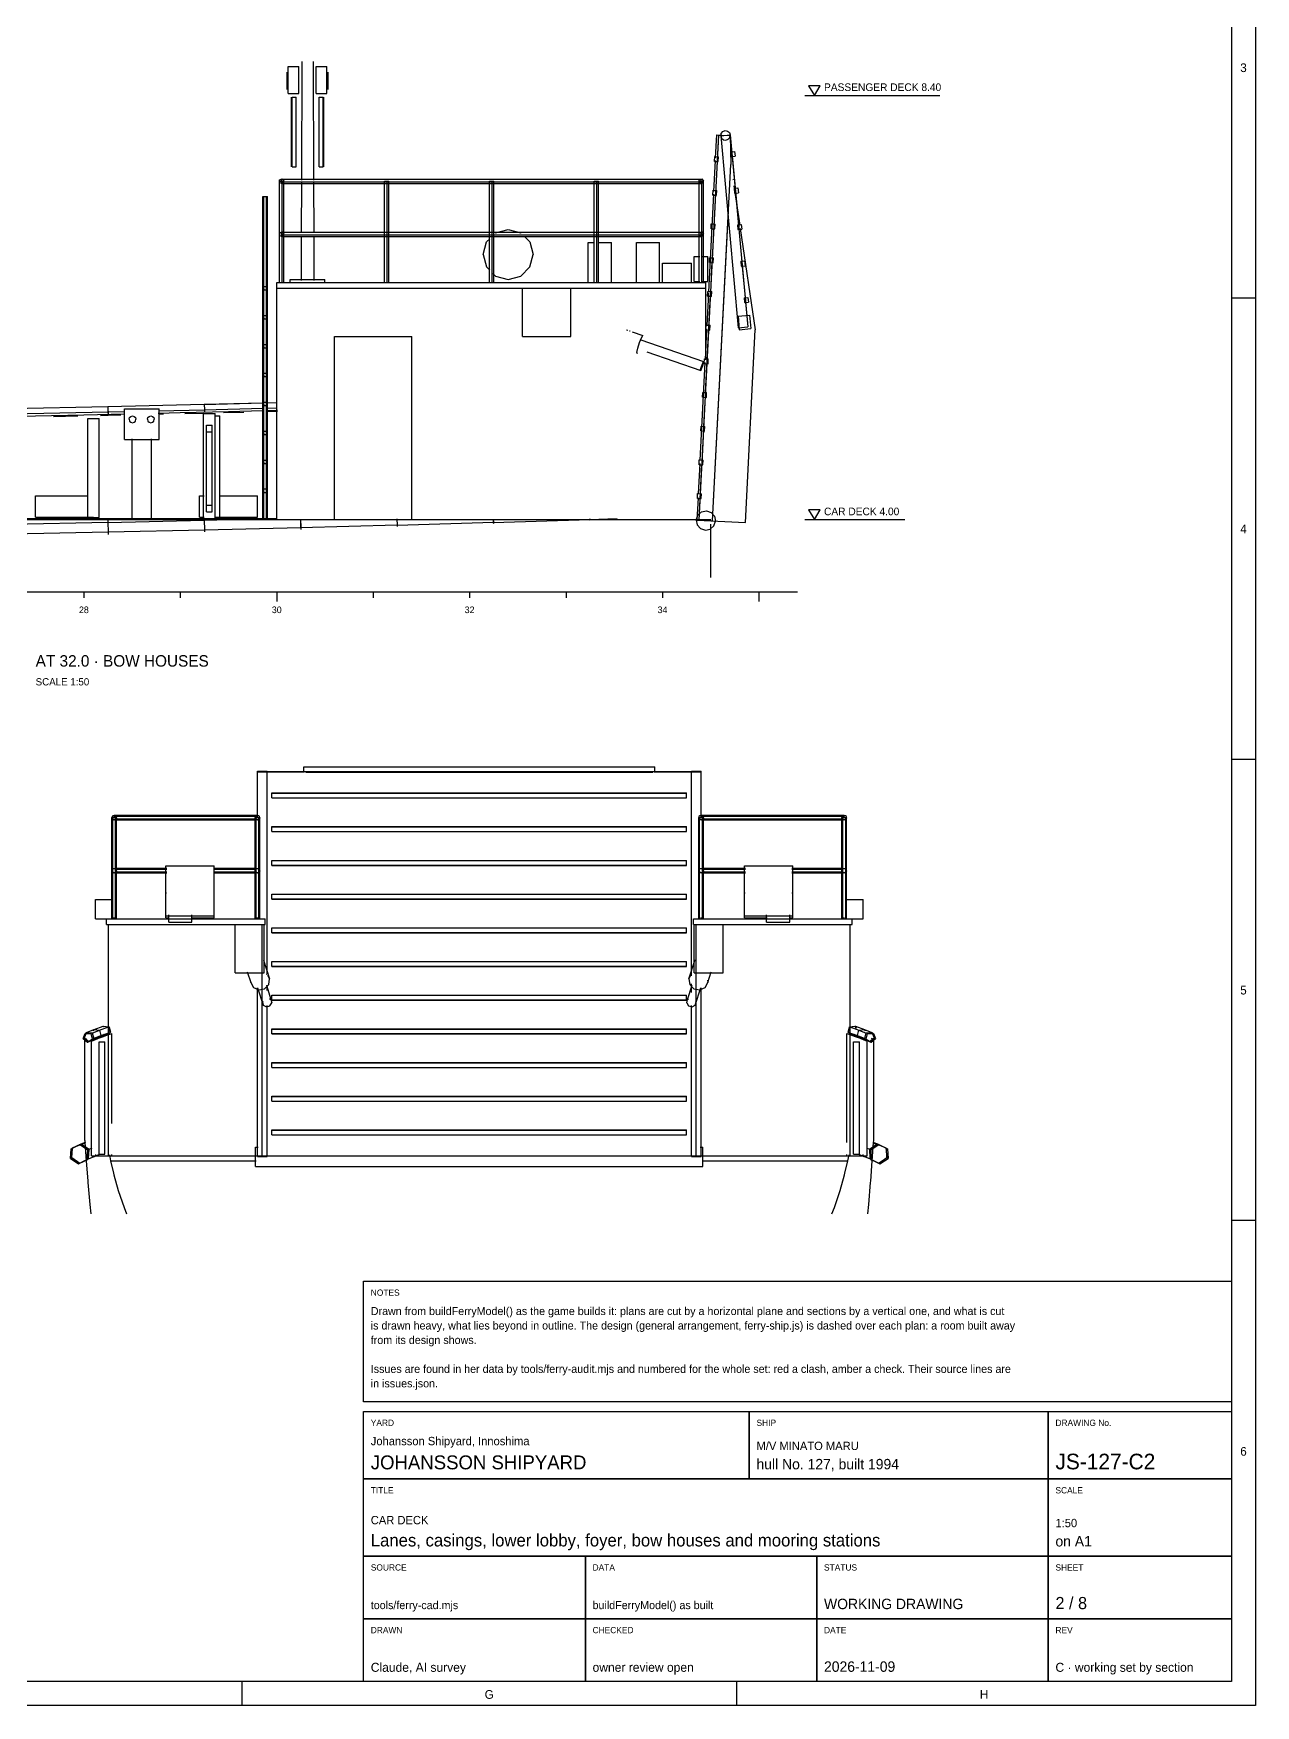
# Model space of a CAD drawing. Extents: x 5 to 836, y 5 to 589.
# Drawn here: x 582.5 to 836, y 5 to 351.8 of the extents above; entities that cross this region are included whole.
import ezdxf
from ezdxf.enums import TextEntityAlignment as Align

# ---------------------------------------------------------------- set-up
doc = ezdxf.new("R2010")
doc.units = 0
doc.linetypes.add('DASHED', pattern=[4.5, 3, -1.5])
for name, color, linetype in [('CUT', 7, 'CONTINUOUS'), ('DETAIL', 8, 'CONTINUOUS'), ('DIM', 3, 'CONTINUOUS'), ('FRAME', 7, 'CONTINUOUS'), ('MARKING', 4, 'DASHED'), ('OUTLINE', 7, 'CONTINUOUS'), ('TEXT', 7, 'CONTINUOUS'), ('THIN', 7, 'CONTINUOUS')]:
    doc.layers.add(name, color=color, linetype=linetype)

msp = doc.modelspace()

# ---------------------------------------------------------------- linework, layer by layer
at = {"layer": 'CUT'}
for p, q in [((720.6, 250.87), (724.66, 330.77)), ((724.66, 330.77), (727.06, 330.65)), ((725.07, 330.61), (725.15, 331.12)), ((725.07, 330.61), (727.06, 330.79)), ((725.07, 330.61), (728.69, 290.77)), ((725.07, 330.61), (725.24, 330.12)), ((725.15, 331.12), (725.49, 331.51)), ((725.24, 330.12), (725.64, 329.79)), ((725.49, 331.51), (725.97, 331.69)), ((725.64, 329.79), (726.15, 329.7)), ((725.97, 331.69), (726.48, 331.6)), ((726.15, 329.7), (726.64, 329.88)), ((726.48, 331.6), (726.88, 331.27)), ((726.64, 329.88), (726.97, 330.28)), ((726.88, 331.27), (727.06, 330.79)), ((726.97, 330.28), (727.06, 330.79)), ((727.06, 330.79), (730.68, 290.95)), ((727.06, 330.65), (727.16, 324.63)), ((723.79, 325.31), (723.84, 326.3)), ((723.84, 326.3), (724.64, 326.26)), ((724.58, 325.26), (724.64, 326.26)), ((727.18, 327.28), (727.97, 327.36)), ((727.18, 327.28), (727.27, 326.29)), ((727.27, 326.29), (728.06, 326.36)), ((727.97, 327.36), (728.06, 326.36)), ((723.4, 250.73), (727.16, 324.63)), ((723.79, 325.31), (724.58, 325.26)), ((723.43, 318.31), (723.48, 319.31)), ((723.48, 319.31), (724.28, 319.27)), ((724.23, 318.27), (724.28, 319.27)), ((727.87, 319.72), (728.66, 319.79)), ((727.87, 319.72), (727.96, 318.72)), ((728.66, 319.79), (728.75, 318.79)), ((723.43, 318.31), (724.23, 318.27)), ((727.96, 318.72), (728.75, 318.79)), ((723.07, 311.32), (723.13, 312.32)), ((723.13, 312.32), (723.92, 312.28)), ((723.87, 311.28), (723.92, 312.28)), ((728.55, 312.15), (729.35, 312.22)), ((729.35, 312.22), (729.44, 311.22)), ((723.07, 311.32), (723.87, 311.28)), ((728.55, 312.15), (728.64, 311.15)), ((728.64, 311.15), (729.44, 311.22)), ((722.72, 304.33), (722.77, 305.33)), ((722.77, 305.33), (723.57, 305.29)), ((723.52, 304.29), (723.57, 305.29)), ((722.72, 304.33), (723.52, 304.29)), ((729.24, 304.58), (730.04, 304.65)), ((729.24, 304.58), (729.33, 303.58)), ((729.33, 303.58), (730.13, 303.65)), ((730.04, 304.65), (730.13, 303.65)), ((722.36, 297.34), (722.41, 298.34)), ((722.41, 298.34), (723.21, 298.3)), ((723.16, 297.3), (723.21, 298.3)), ((722.36, 297.34), (723.16, 297.3)), ((729.93, 297.01), (730.73, 297.08)), ((729.93, 297.01), (730.02, 296.01)), ((730.02, 296.01), (730.82, 296.09)), ((730.73, 297.08), (730.82, 296.09)), ((722.01, 290.35), (722.06, 291.35)), ((722.06, 291.35), (722.86, 291.31)), ((728.67, 293.18), (731.06, 293.4)), ((728.67, 293.18), (728.93, 290.39)), ((731.06, 293.4), (731.32, 290.61)), ((722.01, 290.35), (722.81, 290.31)), ((722.81, 290.31), (722.86, 291.31)), ((728.69, 290.77), (730.68, 290.95)), ((728.93, 290.39), (731.32, 290.61)), ((721.65, 283.36), (721.7, 284.36)), ((721.65, 283.36), (722.45, 283.32)), ((721.7, 284.36), (722.5, 284.32)), ((722.45, 283.32), (722.5, 284.32)), ((721.3, 276.37), (721.35, 277.37)), ((721.3, 276.37), (722.1, 276.33)), ((721.35, 277.37), (722.15, 277.33)), ((722.1, 276.33), (722.15, 277.33)), ((618.4, 270.6), (619.6, 270.6)), ((618.4, 252.6), (618.4, 270.6)), ((619.6, 252.6), (619.6, 270.6)), ((618.4, 269.2), (619.6, 269.2)), ((720.94, 269.38), (720.99, 270.38)), ((720.94, 269.38), (721.74, 269.34)), ((720.99, 270.38), (721.79, 270.34)), ((721.74, 269.34), (721.79, 270.34)), ((720.59, 262.39), (720.64, 263.39)), ((720.59, 262.39), (721.39, 262.35)), ((720.64, 263.39), (721.44, 263.34)), ((721.39, 262.35), (721.44, 263.34)), ((618.4, 254), (619.6, 254)), ((720.23, 255.4), (720.28, 256.39)), ((720.23, 255.4), (721.03, 255.36)), ((720.28, 256.39), (721.08, 256.35)), ((721.03, 255.36), (721.08, 256.35)), ((33, 251), (723, 251)), ((286, 251.26), (633, 251.26)), ((286, 251.02), (633, 251.02)), ((618.4, 252.6), (619.6, 252.6)), ((633, 251.02), (633, 251.24)), ((720, 250.9), (720.32, 251.89)), ((720, 250.9), (720.22, 249.89)), ((720.22, 249.89), (720.91, 249.12)), ((720.32, 251.89), (721.09, 252.58)), ((720.6, 250.87), (723.4, 250.73)), ((721.09, 252.58), (722.1, 252.8)), ((722.1, 252.8), (723.09, 252.48)), ((723, 239), (723, 250.02)), ((723.09, 252.48), (723.78, 251.71)), ((723.68, 249.71), (724, 250.7)), ((723.78, 251.71), (724, 250.7)), ((720.91, 249.12), (721.9, 248.8)), ((721.9, 248.8), (722.91, 249.02)), ((722.91, 249.02), (723.68, 249.71)), ((598.82, 189.05), (599, 189.6)), ((598.82, 189.05), (599.29, 188.7)), ((599, 189.6), (599.59, 189.6)), ((599.29, 188.7), (599.77, 189.05)), ((599.59, 189.6), (599.77, 189.05)), ((628.52, 189.05), (628.71, 189.6)), ((628.52, 189.05), (629, 188.7)), ((628.71, 189.6), (629.29, 189.6)), ((629, 188.7), (629.48, 189.05)), ((629.29, 189.6), (629.48, 189.05)), ((720.52, 189.05), (720.71, 189.6)), ((720.52, 189.05), (721, 188.7)), ((720.71, 189.6), (721.29, 189.6)), ((721, 188.7), (721.48, 189.05)), ((721.29, 189.6), (721.48, 189.05)), ((750.23, 189.05), (750.41, 189.6)), ((750.23, 189.05), (750.71, 188.7)), ((750.41, 189.6), (751, 189.6)), ((750.71, 188.7), (751.18, 189.05)), ((751, 189.6), (751.18, 189.05)), ((598.82, 178.05), (599, 178.6)), ((598.82, 178.05), (599.29, 177.7)), ((599, 178.6), (599.59, 178.6)), ((599.29, 177.7), (599.77, 178.05)), ((599.59, 178.6), (599.77, 178.05)), ((628.52, 178.05), (628.71, 178.6)), ((628.52, 178.05), (629, 177.7)), ((628.71, 178.6), (629.29, 178.6)), ((629, 177.7), (629.48, 178.05)), ((629.29, 178.6), (629.48, 178.05)), ((720.52, 178.05), (720.71, 178.6)), ((720.52, 178.05), (721, 177.7)), ((720.71, 178.6), (721.29, 178.6)), ((721, 177.7), (721.48, 178.05)), ((721.29, 178.6), (721.48, 178.05)), ((750.23, 178.05), (750.41, 178.6)), ((750.23, 178.05), (750.71, 177.7)), ((750.41, 178.6), (751, 178.6)), ((750.71, 177.7), (751.18, 178.05)), ((751, 178.6), (751.18, 178.05)), ((597.69, 167), (597.69, 168.2)), ((597.69, 168.2), (630.6, 168.2)), ((597.69, 167), (630.6, 167)), ((598.09, 119), (598.09, 167)), ((630, 119), (630, 167)), ((630.6, 167), (630.6, 168.2)), ((719.4, 168.2), (752.31, 168.2)), ((719.4, 167), (719.4, 168.2)), ((719.4, 167), (752.31, 167)), ((720, 119), (720, 167)), ((751.91, 119), (751.91, 167)), ((752.31, 167), (752.31, 168.2)), ((592.84, 143.34), (593.27, 144.43)), ((592.84, 143.34), (593.75, 142.59)), ((593.18, 122.19), (593.18, 143.19)), ((593.27, 144.43), (594.45, 144.37)), ((593.75, 142.59), (594.74, 143.23)), ((594.45, 144.37), (594.74, 143.23)), ((594.58, 119), (594.58, 142.79)), ((755.26, 143.23), (755.55, 144.37)), ((755.26, 143.23), (756.25, 142.59)), ((755.42, 119), (755.42, 142.79)), ((755.55, 144.37), (756.73, 144.43)), ((756.25, 142.59), (757.16, 143.34)), ((756.73, 144.43), (757.16, 143.34)), ((756.82, 122.19), (756.82, 143.19)), ((593.18, 122.19), (593.21, 121.79)), ((593.21, 121.79), (593.49, 118.01)), ((756.51, 118.01), (756.79, 121.79)), ((756.79, 121.79), (756.82, 122.19)), ((590.22, 118.49), (590.34, 120.49)), ((590.22, 118.49), (591.9, 117.39)), ((590.34, 120.49), (592.13, 121.39)), ((591.9, 117.39), (593.69, 118.29)), ((592.13, 121.39), (593.8, 120.29)), ((593.49, 118.01), (593.82, 113.79)), ((593.69, 118.3), (593.8, 120.29)), ((594.58, 119), (755.42, 119)), ((756.18, 113.79), (756.51, 118.01)), ((756.2, 120.29), (757.87, 121.39)), ((756.2, 120.29), (756.31, 118.29)), ((756.31, 118.29), (758.1, 117.39)), ((757.87, 121.39), (759.66, 120.49)), ((758.1, 117.39), (759.78, 118.49)), ((759.66, 120.49), (759.78, 118.49)), ((593.82, 113.79), (593.84, 113.52)), ((593.84, 113.52), (594.23, 108.9)), ((755.77, 108.9), (756.16, 113.52)), ((756.16, 113.52), (756.18, 113.79)), ((594.23, 108.9), (594.42, 107)), ((755.58, 107), (755.77, 108.9))]:
    msp.add_line(p, q, dxfattribs=at)
at = {"layer": 'DETAIL'}
for p, q in [((635.4, 345), (637.6, 345)), ((635.4, 339.4), (635.4, 345)), ((637.6, 339.4), (637.6, 345)), ((641.2, 345), (643.4, 345)), ((641.2, 339.4), (641.2, 345)), ((643.4, 339.4), (643.4, 345)), ((635.4, 339.4), (637.6, 339.4)), ((636.2, 338.6), (637, 338.6)), ((636.2, 324.2), (636.2, 338.6)), ((637, 324.2), (637, 338.6)), ((641.2, 339.4), (643.4, 339.4)), ((641.8, 338.6), (642.6, 338.6)), ((641.8, 324.2), (641.8, 338.6)), ((642.6, 324.2), (642.6, 338.6)), ((724.02, 326.04), (724.26, 330.79)), ((724.26, 330.79), (725.33, 330.73)), ((724.4, 325.6), (724.66, 330.77)), ((725.07, 330.61), (725.15, 331.12)), ((725.07, 330.61), (727.06, 330.79)), ((725.07, 330.61), (728.69, 290.77)), ((725.07, 330.61), (725.24, 330.12)), ((725.15, 331.12), (725.49, 331.51)), ((725.24, 330.12), (725.34, 330.04)), ((725.49, 331.51), (725.97, 331.69)), ((725.97, 331.69), (726.48, 331.6)), ((726.48, 331.6), (726.88, 331.27)), ((726.88, 331.27), (727.06, 330.79)), ((726.93, 330.65), (727.06, 330.65)), ((726.97, 330.28), (727.06, 330.79)), ((727.06, 330.79), (727.4, 327.03)), ((727.06, 330.65), (727.1, 328.13)), ((723.79, 325.31), (723.84, 326.3)), ((723.84, 326.3), (724.64, 326.26)), ((724.58, 325.26), (724.64, 326.26)), ((727.18, 327.28), (727.97, 327.36)), ((727.18, 327.28), (727.27, 326.29)), ((727.27, 326.29), (728.06, 326.36)), ((727.45, 326.47), (728.8, 311.71)), ((727.97, 327.36), (728.06, 326.36)), ((636.2, 324.2), (637, 324.2)), ((641.8, 324.2), (642.6, 324.2)), ((723.36, 305.07), (724.39, 325.32)), ((723.67, 319.06), (723.99, 325.48)), ((723.79, 325.31), (724.58, 325.26)), ((633.6, 321.49), (634.15, 321.68)), ((633.6, 300.2), (633.6, 321.49)), ((633.6, 321.2), (634.5, 321.2)), ((633.6, 320.91), (634.15, 320.72)), ((634, 320.7), (634, 321.6)), ((634, 321.6), (721, 321.6)), ((634, 321.05), (721, 321.05)), ((634, 320.7), (721, 320.7)), ((634.15, 321.68), (634.5, 321.2)), ((634.15, 300.2), (634.15, 321.2)), ((634.15, 320.72), (634.5, 321.2)), ((634.5, 300.2), (634.5, 321.2)), ((655.35, 321.2), (656.25, 321.2)), ((655.35, 300.2), (655.35, 321.2)), ((655.9, 300.2), (655.9, 321.2)), ((656.25, 300.2), (656.25, 321.2)), ((677.1, 321.2), (678, 321.2)), ((677.1, 300.2), (677.1, 321.2)), ((677.65, 300.2), (677.65, 321.2)), ((678, 300.2), (678, 321.2)), ((698.85, 321.2), (699.75, 321.2)), ((698.85, 300.2), (698.85, 321.2)), ((699.4, 300.2), (699.4, 321.2)), ((699.75, 300.2), (699.75, 321.2)), ((720.6, 321.49), (721.15, 321.68)), ((720.6, 300.2), (720.6, 321.49)), ((720.6, 321.2), (721.5, 321.2)), ((720.6, 320.91), (721.15, 320.72)), ((721, 320.7), (721, 321.6)), ((721.15, 321.68), (721.5, 321.2)), ((721.15, 300.2), (721.15, 321.2)), ((721.15, 320.72), (721.5, 321.2)), ((721.5, 300.2), (721.5, 321.2)), ((723.43, 318.31), (723.48, 319.31)), ((723.48, 319.31), (724.28, 319.27)), ((724.23, 318.27), (724.28, 319.27)), ((727.6, 321.59), (727.63, 321.45)), ((727.81, 320.21), (727.89, 319.65)), ((727.87, 319.72), (728.66, 319.79)), ((727.87, 319.72), (727.96, 318.72)), ((728.66, 319.79), (728.75, 318.79)), ((630.1, 318), (631.1, 318)), ((630.1, 251), (630.1, 318)), ((630.35, 251), (630.35, 318)), ((630.85, 251), (630.85, 318)), ((631.1, 251), (631.1, 318)), ((722.61, 298.24), (723.64, 318.5)), ((723.43, 318.31), (724.23, 318.27)), ((727.96, 318.72), (728.75, 318.79)), ((728.01, 318.82), (729.01, 312.05)), ((723.07, 311.32), (723.13, 312.32)), ((723.13, 312.32), (723.92, 312.28)), ((723.4, 250.73), (726.67, 314.99)), ((723.87, 311.28), (723.92, 312.28)), ((728.55, 312.15), (729.35, 312.22)), ((729.35, 312.22), (729.44, 311.22)), ((633.6, 310.49), (634.15, 310.68)), ((633.6, 309.91), (634.15, 309.72)), ((634, 310.6), (721, 310.6)), ((634, 309.7), (634, 310.6)), ((634, 310.05), (721, 310.05)), ((634, 309.7), (721, 309.7)), ((634.15, 310.68), (634.5, 310.2)), ((634.15, 309.72), (634.5, 310.2)), ((676.5, 308.6), (677.16, 309.27)), ((678.3, 310.41), (678.4, 310.5)), ((678.4, 310.5), (681, 311.2)), ((681, 311.2), (683.6, 310.5)), ((683.6, 310.5), (683.7, 310.41)), ((684.36, 309.74), (685.5, 308.6)), ((720.6, 310.49), (721.15, 310.68)), ((720.6, 309.91), (721.15, 309.72)), ((721, 309.7), (721, 310.6)), ((721.15, 310.68), (721.5, 310.2)), ((721.15, 309.72), (721.5, 310.2)), ((723.07, 311.32), (723.87, 311.28)), ((728.55, 312.15), (728.64, 311.15)), ((728.64, 311.15), (729.44, 311.22)), ((728.83, 311.29), (729.45, 304.46)), ((729.12, 311.36), (732.22, 290.33)), ((675.8, 306), (676.5, 308.6)), ((675.8, 306), (676.5, 303.4)), ((685.5, 308.6), (686.2, 306)), ((685.5, 303.4), (686.2, 306)), ((697.6, 308.5), (698.93, 308.5)), ((699.6, 308.5), (702.4, 308.5)), ((707.6, 308.5), (712.4, 308.5)), ((719.6, 305.6), (720.72, 305.6)), ((719.6, 300.4), (719.6, 305.6)), ((721.28, 305.6), (722.4, 305.6)), ((722.4, 300.4), (722.4, 305.6)), ((722.72, 304.33), (722.77, 305.33)), ((722.77, 305.33), (723.57, 305.29)), ((723.52, 304.29), (723.57, 305.29)), ((676.5, 303.4), (677.16, 302.73)), ((677.83, 302.07), (678.4, 301.5)), ((683.6, 301.5), (685.5, 303.4)), ((713, 304.2), (719, 304.2)), ((713, 300.2), (713, 304.2)), ((719, 300.2), (719, 304.2)), ((722.72, 304.33), (723.52, 304.29)), ((723, 298.08), (723.33, 304.51)), ((729.24, 304.58), (730.04, 304.65)), ((729.24, 304.58), (729.33, 303.58)), ((729.33, 303.58), (730.13, 303.65)), ((729.48, 304.18), (730.19, 296.38)), ((730.04, 304.65), (730.13, 303.65)), ((630.2, 299), (630.4, 299.35)), ((630.2, 299), (630.4, 298.65)), ((630.4, 299.35), (630.8, 299.35)), ((630.4, 298.65), (630.8, 298.65)), ((630.8, 299.35), (631, 299)), ((630.8, 298.65), (631, 299)), ((633, 251), (633, 300.2)), ((633, 300.2), (722, 300.2)), ((633, 299), (722, 299)), ((635.8, 300.8), (643, 300.8)), ((635.8, 300.2), (635.8, 300.8)), ((643, 300.2), (643, 300.8)), ((678.4, 301.5), (681, 300.8)), ((681, 300.8), (683.6, 301.5)), ((684, 289), (684, 299)), ((694, 289), (694, 299)), ((719.6, 300.4), (720.72, 300.4)), ((721.28, 300.4), (722.4, 300.4)), ((722, 284.31), (722, 300.2)), ((722.36, 297.34), (722.41, 298.34)), ((722.41, 298.34), (723.21, 298.3)), ((723.16, 297.3), (723.21, 298.3)), ((721.94, 277.27), (722.97, 297.52)), ((722.25, 291.26), (722.6, 297.96)), ((722.36, 297.34), (723.16, 297.3)), ((729.93, 297.01), (730.73, 297.08)), ((729.93, 297.01), (730.02, 296.01)), ((730.02, 296.01), (730.82, 296.09)), ((730.22, 296.11), (730.68, 290.95)), ((730.73, 297.08), (730.82, 296.09)), ((630.2, 293), (630.4, 293.35)), ((630.2, 293), (630.4, 292.65)), ((630.4, 293.35), (630.8, 293.35)), ((630.4, 292.65), (630.8, 292.65)), ((630.8, 293.35), (631, 293)), ((630.8, 292.65), (631, 293)), ((722.01, 290.35), (722.06, 291.35)), ((722.06, 291.35), (722.86, 291.31)), ((728.67, 293.18), (731.06, 293.4)), ((728.67, 293.18), (728.93, 290.39)), ((731.06, 293.4), (731.32, 290.61)), ((645, 289), (661, 289)), ((645, 251), (645, 289)), ((661, 251), (661, 289)), ((684, 289), (694, 289)), ((708.25, 287.71), (708.66, 288.73)), ((708.66, 288.73), (708.95, 289.21)), ((721.89, 284.14), (722.22, 290.56)), ((722.01, 290.35), (722.81, 290.31)), ((722.81, 290.31), (722.86, 291.31)), ((728.69, 290.77), (730.68, 290.95)), ((728.93, 290.39), (731.32, 290.61)), ((730.19, 250.38), (732.22, 290.33)), ((630.2, 287), (630.4, 287.35)), ((630.2, 287), (630.4, 286.65)), ((630.4, 287.35), (630.8, 287.35)), ((630.4, 286.65), (630.8, 286.65)), ((630.8, 287.35), (631, 287)), ((630.8, 286.65), (631, 287)), ((707.67, 285.68), (707.87, 286.55)), ((707.67, 285.68), (707.72, 285.45)), ((707.87, 286.55), (708.25, 287.71)), ((630.2, 281), (630.4, 281.35)), ((630.2, 281), (630.4, 280.65)), ((630.4, 281.35), (630.8, 281.35)), ((630.8, 281.35), (631, 281)), ((630.8, 280.65), (631, 281)), ((720.83, 263.32), (721.86, 283.58)), ((720.91, 282.14), (721.08, 282.78)), ((720.91, 282.14), (720.92, 281.94)), ((720.92, 281.94), (721.11, 282.29)), ((721.08, 282.78), (721.34, 283.47)), ((721.11, 282.29), (721.37, 282.99)), ((721.34, 283.47), (721.54, 283.82)), ((721.37, 282.99), (721.55, 283.62)), ((721.54, 283.82), (721.55, 283.62)), ((721.65, 283.36), (721.7, 284.36)), ((721.65, 283.36), (722.45, 283.32)), ((721.7, 284.36), (722.5, 284.32)), ((722.45, 283.32), (722.5, 284.32)), ((630.4, 280.65), (630.8, 280.65)), ((577.98, 274.03), (597.98, 274.45)), ((597.98, 274.45), (617.98, 274.92)), ((597.98, 274.45), (617.98, 274.91)), ((597.98, 274.45), (598.02, 272.64)), ((597.98, 274.45), (597.99, 274.31)), ((597.98, 274.45), (598, 273.33)), ((617.97, 274.9), (630.13, 275.21)), ((617.97, 274.9), (617.99, 273.77)), ((617.98, 274.91), (618, 273.79)), ((617.99, 274.93), (630.16, 275.23)), ((617.99, 273.77), (630.16, 274.08)), ((630.2, 275), (630.4, 275.35)), ((630.2, 275), (630.4, 274.65)), ((630.4, 275.35), (630.8, 275.35)), ((630.4, 274.65), (630.8, 274.65)), ((630.8, 275.35), (631, 275)), ((630.8, 274.65), (631, 275)), ((630.83, 275.22), (633.07, 275.28)), ((630.85, 274.1), (633.09, 274.15)), ((630.86, 275.25), (633.1, 275.31)), ((721.3, 276.37), (721.35, 277.37)), ((721.3, 276.37), (722.1, 276.33)), ((721.35, 277.37), (722.15, 277.33)), ((721.59, 270.29), (721.91, 276.57)), ((722.1, 276.33), (722.15, 277.33)), ((578.01, 272.91), (598.01, 273.33)), ((586.69, 272.4), (591.73, 272.51)), ((593.8, 271.97), (596.2, 271.97)), ((593.8, 251.4), (593.8, 271.97)), ((596.2, 251.4), (596.2, 271.97)), ((596.48, 272.61), (598.02, 272.64)), ((598, 273.33), (601.5, 273.41)), ((598, 273.33), (598.02, 272.64)), ((598.02, 272.64), (600.68, 272.7)), ((601.4, 274), (608.6, 274)), ((601.4, 267.6), (601.4, 274)), ((608.49, 273.57), (618, 273.79)), ((608.51, 272.88), (609.49, 272.91)), ((608.6, 267.6), (608.6, 274)), ((613.97, 273.01), (617.88, 273.1)), ((617.8, 273), (620.2, 273)), ((617.8, 251), (617.8, 273)), ((617.99, 273.77), (618.02, 273.24)), ((618, 273.79), (618.02, 273.24)), ((618.4, 270.6), (619.6, 270.6)), ((618.4, 252.6), (618.4, 270.6)), ((619.6, 252.6), (619.6, 270.6)), ((620.13, 272.55), (621.2, 272.55)), ((620.2, 251), (620.2, 273)), ((621.2, 251.4), (621.2, 272.55)), ((621.94, 273.2), (626.14, 273.31)), ((630.89, 273.43), (633.13, 273.48)), ((601.4, 267.6), (608.6, 267.6)), ((603, 251), (603, 267.72)), ((607, 251), (607, 267.72)), ((618.4, 269.2), (618.53, 269.2)), ((619.47, 269.2), (619.6, 269.2)), ((630.2, 269), (630.4, 269.35)), ((630.2, 269), (630.4, 268.65)), ((630.4, 269.35), (630.8, 269.35)), ((630.4, 268.65), (630.8, 268.65)), ((630.8, 269.35), (631, 269)), ((630.8, 268.65), (631, 269)), ((720.94, 269.38), (720.99, 270.38)), ((720.94, 269.38), (721.74, 269.34)), ((720.99, 270.38), (721.79, 270.34)), ((721.21, 262.74), (721.55, 269.59)), ((721.74, 269.34), (721.79, 270.34)), ((630.2, 263), (630.4, 263.35)), ((630.2, 263), (630.4, 262.65)), ((630.4, 263.35), (630.8, 263.35)), ((630.4, 262.65), (630.8, 262.65)), ((630.8, 263.35), (631, 263)), ((630.8, 262.65), (631, 263)), ((720.48, 256.34), (720.8, 262.62)), ((720.59, 262.39), (720.64, 263.39)), ((720.59, 262.39), (721.39, 262.35)), ((720.6, 250.87), (721.19, 262.46)), ((720.64, 263.39), (721.44, 263.34)), ((721.39, 262.35), (721.44, 263.34)), ((630.2, 257), (630.4, 257.35)), ((630.2, 257), (630.4, 256.65)), ((630.4, 257.35), (630.8, 257.35)), ((630.8, 257.35), (631, 257)), ((630.8, 256.65), (631, 257)), ((583, 255.9), (593.88, 255.9)), ((583, 251.5), (583, 255.9)), ((617, 255.9), (617.98, 255.9)), ((617, 251.5), (617, 255.9)), ((618.4, 254), (618.53, 254)), ((619.47, 254), (619.6, 254)), ((621.05, 255.9), (629, 255.9)), ((629, 251.5), (629, 255.9)), ((630.4, 256.65), (630.8, 256.65)), ((720.2, 250.89), (720.44, 255.5)), ((720.23, 255.4), (720.28, 256.39)), ((720.23, 255.4), (721.03, 255.36)), ((720.28, 256.39), (721.08, 256.35)), ((721.03, 255.36), (721.08, 256.35)), ((161.08, 251), (722, 251)), ((286, 251.26), (633, 251.26)), ((286, 251.02), (633, 251.02)), ((577.98, 250.02), (597.98, 250.44)), ((583, 251.5), (595, 251.5)), ((583.8, 251.4), (586.2, 251.4)), ((593.8, 251.4), (596.2, 251.4)), ((597.96, 250.94), (597.97, 250.43)), ((597.97, 250.94), (598.03, 247.94)), ((597.97, 250.43), (617.97, 250.89)), ((597.97, 250.43), (598.01, 248.43)), ((609, 251.02), (609, 251.26)), ((611, 251.02), (611, 251.26)), ((617, 251.5), (617.98, 251.5)), ((617.94, 250.86), (631.22, 251.2)), ((617.94, 250.86), (617.94, 251.12)), ((617.94, 250.86), (617.99, 248.87)), ((617.96, 251.15), (617.97, 250.89)), ((617.97, 250.89), (618.01, 248.9)), ((618.4, 252.6), (619.6, 252.6)), ((620.07, 251.5), (629, 251.5)), ((620.13, 251.4), (621.2, 251.4)), ((637.91, 251.07), (637.96, 249.34)), ((637.94, 251.1), (637.99, 249.37)), ((637.96, 249.34), (657.96, 249.88)), ((657.89, 251.18), (657.94, 249.85)), ((657.93, 251.08), (657.96, 249.88)), ((657.94, 249.85), (677.94, 250.44)), ((657.94, 249.85), (657.97, 249.6)), ((657.96, 249.88), (657.99, 249.62)), ((677.89, 251.07), (677.91, 250.41)), ((677.91, 251.1), (677.94, 250.44)), ((677.91, 250.41), (697.91, 251.03)), ((677.91, 250.41), (677.96, 250.16)), ((677.94, 250.44), (677.97, 250.18)), ((697.88, 251.14), (697.89, 251.01)), ((697.89, 251.01), (703.62, 251.2)), ((697.89, 251.01), (697.91, 250.89)), ((697.91, 251.17), (697.91, 251.03)), ((697.91, 251.03), (697.93, 250.91)), ((720, 250.9), (720.08, 251.15)), ((720, 250.9), (720.22, 249.89)), ((720.2, 250.89), (730.19, 250.38)), ((720.22, 249.89), (720.91, 249.12)), ((723.68, 249.71), (724, 250.7)), ((723.94, 250.95), (724, 250.7)), ((578.02, 248.02), (598.02, 248.44)), ((598.01, 248.43), (618.01, 248.9)), ((598.01, 248.43), (598.03, 247.94)), ((617.99, 248.87), (637.99, 249.37)), ((617.99, 248.87), (618.02, 248.45)), ((618.01, 248.9), (618.03, 248.52)), ((637.96, 249.34), (637.99, 249.07)), ((637.99, 249.37), (638.02, 248.96)), ((720.91, 249.12), (721.9, 248.8)), ((721.9, 248.8), (722.91, 249.02)), ((722.91, 249.02), (723.68, 249.71)), ((723, 239), (723, 249.47)), ((629, 189.14), (629, 198.79)), ((629, 198.79), (631, 198.79)), ((629, 198.65), (638.69, 198.65)), ((631, 156.79), (631, 198.79)), ((631, 198.77), (719, 198.77)), ((638.6, 198.53), (638.6, 199.69)), ((639, 198.61), (711, 198.61)), ((711.31, 198.65), (721, 198.65)), ((711.4, 198.53), (711.4, 199.69)), ((719, 156.37), (719, 198.79)), ((719, 198.79), (721, 198.79)), ((721, 189.14), (721, 198.79)), ((632, 193.26), (632, 194.3)), ((632, 194.3), (718, 194.3)), ((632, 194.26), (718, 194.26)), ((718, 193.26), (718, 194.3)), ((632, 193.31), (718, 193.31)), ((632, 193.26), (718, 193.26)), ((598.82, 189.05), (599, 189.6)), ((598.82, 189.2), (599.77, 189.2)), ((598.82, 168.2), (598.82, 189.2)), ((598.82, 189.05), (599.01, 188.91)), ((599, 189.6), (599.59, 189.6)), ((599, 168.2), (599, 189.2)), ((599.29, 189.14), (599.29, 189.68)), ((599.29, 189.68), (629, 189.68)), ((599.29, 189.49), (629, 189.49)), ((599.59, 189.6), (599.66, 189.38)), ((599.59, 168.2), (599.59, 189.2)), ((599.67, 188.98), (599.77, 189.05)), ((599.71, 188.91), (628.72, 188.91)), ((599.71, 188.72), (628.72, 188.72)), ((599.77, 168.2), (599.77, 189.2)), ((628.52, 189.2), (629.48, 189.2)), ((628.52, 168.2), (628.52, 189.2)), ((628.52, 189.05), (628.81, 188.84)), ((628.63, 189.38), (628.71, 189.6)), ((628.71, 189.6), (629.29, 189.6)), ((628.71, 168.2), (628.71, 189.2)), ((629.29, 189.6), (629.48, 189.05)), ((629.29, 168.2), (629.29, 189.2)), ((629.29, 188.91), (629.48, 189.05)), ((629.48, 168.2), (629.48, 189.2)), ((632, 186.27), (632, 187.31)), ((632, 187.31), (718, 187.31)), ((718, 186.27), (718, 187.31)), ((720.52, 189.05), (720.71, 189.6)), ((720.52, 189.2), (721.48, 189.2)), ((720.52, 168.2), (720.52, 189.2)), ((720.52, 189.05), (720.81, 188.84)), ((720.71, 189.6), (721.29, 189.6)), ((720.71, 168.2), (720.71, 189.2)), ((721, 189.68), (750.71, 189.68)), ((721, 189.49), (750.71, 189.49)), ((721.28, 188.91), (750.29, 188.91)), ((721.28, 188.72), (750.29, 188.72)), ((721.29, 189.6), (721.37, 189.38)), ((721.29, 168.2), (721.29, 189.2)), ((721.29, 188.91), (721.48, 189.05)), ((721.48, 168.2), (721.48, 189.2)), ((750.23, 189.2), (751.18, 189.2)), ((750.23, 168.2), (750.23, 189.2)), ((750.23, 189.05), (750.42, 188.91)), ((750.34, 189.38), (750.41, 189.6)), ((750.41, 189.6), (751, 189.6)), ((750.41, 168.2), (750.41, 189.2)), ((750.71, 189.14), (750.71, 189.68)), ((751, 189.6), (751.18, 189.05)), ((751, 168.2), (751, 189.2)), ((751.09, 188.98), (751.18, 189.05)), ((751.18, 168.2), (751.18, 189.2)), ((632, 187.27), (718, 187.27)), ((632, 186.31), (718, 186.31)), ((632, 186.27), (718, 186.27)), ((598.82, 178.05), (599, 178.6)), ((598.82, 178.05), (599.01, 177.91)), ((599.62, 178.49), (599.66, 178.38)), ((599.67, 177.98), (599.77, 178.05)), ((599.71, 178.68), (610.17, 178.68)), ((599.71, 178.49), (610.17, 178.49)), ((599.71, 177.91), (610.17, 177.91)), ((599.71, 177.72), (610.17, 177.72)), ((610, 168.4), (610, 179.2)), ((619.93, 178.68), (628.72, 178.68)), ((619.93, 178.49), (628.72, 178.49)), ((619.93, 177.91), (628.72, 177.91)), ((619.93, 177.72), (628.72, 177.72)), ((620, 168.4), (620, 179.2)), ((628.52, 178.05), (628.81, 177.84)), ((628.63, 178.38), (628.71, 178.6)), ((629.29, 178.6), (629.48, 178.05)), ((629.29, 177.91), (629.48, 178.05)), ((632, 179.28), (632, 180.32)), ((632, 180.32), (718, 180.32)), ((632, 180.28), (718, 180.28)), ((632, 179.32), (718, 179.32)), ((632, 179.28), (718, 179.28)), ((718, 179.28), (718, 180.32)), ((720.52, 178.05), (720.71, 178.6)), ((720.52, 178.05), (720.81, 177.84)), ((721.28, 178.68), (730.2, 178.68)), ((721.28, 178.49), (730.2, 178.49)), ((721.28, 177.91), (730.2, 177.91)), ((721.28, 177.72), (730.2, 177.72)), ((721.29, 178.6), (721.37, 178.38)), ((721.29, 177.91), (721.48, 178.05)), ((730, 168.4), (730, 179.2)), ((739.83, 178.68), (750.29, 178.68)), ((739.83, 178.49), (750.29, 178.49)), ((739.83, 177.91), (750.29, 177.91)), ((739.83, 177.72), (750.29, 177.72)), ((740, 168.4), (740, 179.2)), ((750.23, 178.05), (750.42, 177.91)), ((750.34, 178.38), (750.41, 178.6)), ((751.04, 178.49), (751.18, 178.05)), ((751.09, 177.98), (751.18, 178.05)), ((610, 173.6), (610.14, 173.6)), ((619.86, 173.6), (620, 173.6)), ((730, 173.6), (730.14, 173.6)), ((739.86, 173.6), (740, 173.6)), ((595.4, 168.2), (595.4, 172.2)), ((595.4, 172.2), (599, 172.2)), ((632, 172.29), (632, 173.33)), ((632, 173.33), (718, 173.33)), ((632, 173.29), (718, 173.29)), ((632, 172.33), (718, 172.33)), ((632, 172.29), (718, 172.29)), ((718, 172.29), (718, 173.33)), ((751.14, 172.2), (754.6, 172.2)), ((754.6, 168.2), (754.6, 172.2)), ((595.4, 168.2), (610.8, 168.2)), ((597.69, 167), (597.69, 168.2)), ((597.69, 167), (630.6, 167)), ((598.09, 145.31), (598.09, 167)), ((599.29, 168.2), (599.29, 168.48)), ((610, 168.4), (610.69, 168.4)), ((610.6, 167.5), (615.4, 167.5)), ((615.26, 168.2), (630.6, 168.2)), ((615.28, 168.4), (620, 168.4)), ((624.4, 157), (624.4, 167)), ((629, 168.2), (629, 168.48)), ((630.4, 157), (630.4, 167)), ((630.6, 167), (630.6, 168.2)), ((719.4, 168.2), (734.74, 168.2)), ((719.4, 167), (719.4, 168.2)), ((719.4, 167), (752.31, 167)), ((719.6, 157), (719.6, 167)), ((721, 168.2), (721, 168.48)), ((725.6, 157), (725.6, 167)), ((730, 168.4), (734.72, 168.4)), ((734.6, 167.5), (739.4, 167.5)), ((739.31, 168.4), (740, 168.4)), ((739.34, 168.2), (754.6, 168.2)), ((750.71, 168.2), (750.71, 168.48)), ((751.91, 145.59), (751.91, 167)), ((752.31, 167), (752.31, 168.2)), ((632, 165.3), (632, 166.34)), ((632, 166.34), (718, 166.34)), ((632, 166.3), (718, 166.3)), ((632, 165.34), (718, 165.34)), ((632, 165.3), (718, 165.3)), ((718, 165.3), (718, 166.34)), ((624.4, 157), (630.4, 157)), ((630.83, 156.78), (630.95, 156.73)), ((631.08, 156.5), (631.52, 155.71)), ((632, 158.31), (632, 159.35)), ((632, 159.35), (718, 159.35)), ((632, 159.31), (718, 159.31)), ((632, 158.35), (718, 158.35)), ((632, 158.31), (718, 158.31)), ((718, 158.31), (718, 159.35)), ((718.48, 155.71), (718.98, 156.61)), ((719.6, 157), (725.6, 157)), ((627.6, 154.95), (627.64, 155.21)), ((627.6, 154.95), (628.17, 153.93)), ((628.17, 153.93), (629.27, 153.45)), ((629, 118.89), (629, 153.87)), ((629.27, 153.45), (630.48, 153.68)), ((630.48, 153.68), (631.34, 154.55)), ((631, 153.31), (631, 154.43)), ((631.34, 154.55), (631.52, 155.71)), ((718.48, 155.71), (718.66, 154.55)), ((718.66, 154.55), (719.52, 153.68)), ((719, 152.89), (719, 154.69)), ((719.52, 153.68), (720.73, 153.45)), ((720.73, 153.45), (721.83, 153.93)), ((721, 118.89), (721, 153.87)), ((721.83, 153.93), (722.4, 154.95)), ((722.32, 155.46), (722.4, 154.95)), ((630, 146.15), (630, 151.89)), ((630.02, 150.99), (630.15, 151.2)), ((630.02, 150.99), (630.2, 150.29)), ((630.2, 150.29), (630.85, 149.94)), ((630.85, 149.94), (631.59, 150.14)), ((631, 118.89), (631, 150.23)), ((631.47, 151.65), (631.8, 151.47)), ((631.59, 150.14), (631.98, 150.78)), ((631.8, 151.47), (631.98, 150.78)), ((632, 151.32), (632, 152.36)), ((632, 152.36), (718, 152.36)), ((632, 152.32), (718, 152.32)), ((632, 151.36), (718, 151.36)), ((632, 151.32), (718, 151.32)), ((718, 151.32), (718, 152.36)), ((718.02, 150.78), (718.2, 151.47)), ((718.02, 150.78), (718.41, 150.14)), ((718.2, 151.47), (718.42, 151.59)), ((718.41, 150.14), (719.15, 149.94)), ((719, 118.89), (719, 150.23)), ((719.15, 149.94), (719.8, 150.29)), ((719.8, 150.29), (719.98, 150.99)), ((719.85, 151.2), (719.98, 150.99)), ((720, 146.15), (720, 151.47)), ((595.1, 145.22), (596.97, 145.89)), ((596.27, 145.11), (598.13, 145.78)), ((596.92, 145.77), (596.97, 145.89)), ((596.92, 145.77), (596.98, 145.89)), ((596.97, 145.89), (598.13, 145.78)), ((596.98, 145.89), (597.08, 145.93)), ((596.98, 145.89), (598.14, 145.77)), ((597.03, 145.81), (597.08, 145.93)), ((597.08, 145.93), (598.24, 145.81)), ((598.13, 145.78), (598.39, 144.63)), ((598.14, 145.77), (598.24, 145.81)), ((598.14, 145.77), (598.39, 144.62)), ((598.24, 145.81), (598.49, 144.66)), ((751.51, 144.66), (751.76, 145.81)), ((751.61, 144.63), (751.87, 145.78)), ((751.61, 144.62), (751.86, 145.77)), ((751.76, 145.81), (752.92, 145.93)), ((751.76, 145.81), (751.86, 145.77)), ((751.86, 145.77), (753.02, 145.89)), ((751.87, 145.78), (753.03, 145.89)), ((751.87, 145.78), (753.73, 145.11)), ((752.92, 145.93), (753.02, 145.89)), ((752.92, 145.93), (753.08, 145.57)), ((753.02, 145.89), (753.18, 145.53)), ((753.03, 145.89), (754.9, 145.22)), ((753.03, 145.89), (753.19, 145.53)), ((592.84, 143.34), (593.13, 143.48)), ((593.13, 143.5), (593.57, 144.59)), ((593.13, 143.48), (593.56, 144.58)), ((593.13, 143.5), (594.03, 142.74)), ((593.13, 143.48), (594.04, 142.74)), ((593.27, 144.43), (593.56, 144.58)), ((593.56, 144.58), (594.73, 144.51)), ((593.57, 144.59), (595.09, 145.21)), ((593.57, 144.59), (594.74, 144.5)), ((593.75, 142.59), (594.04, 142.74)), ((594.03, 142.74), (595.54, 143.37)), ((594.03, 142.74), (595.02, 143.36)), ((594.04, 142.74), (595.03, 143.37)), ((594.45, 144.37), (594.73, 144.51)), ((594.73, 144.51), (595.03, 143.37)), ((594.74, 144.5), (596.25, 145.12)), ((594.74, 144.5), (595.02, 143.36)), ((594.74, 143.23), (595.03, 143.37)), ((594.99, 144.97), (595.09, 145.21)), ((595, 144.98), (595.1, 145.22)), ((595.02, 143.36), (596.53, 143.98)), ((595.09, 145.21), (596.25, 145.12)), ((595.1, 145.22), (596.27, 145.11)), ((595.42, 143.45), (595.52, 143.37)), ((595.44, 143.45), (595.54, 143.37)), ((595.52, 143.37), (597.39, 144.03)), ((595.52, 143.37), (596.53, 143.97)), ((595.54, 143.37), (596.53, 143.98)), ((596.16, 119.4), (596.16, 142.67)), ((596.16, 142.67), (597.36, 142.67)), ((596.25, 145.12), (596.53, 143.98)), ((596.27, 145.11), (596.53, 143.97)), ((596.53, 143.97), (598.39, 144.63)), ((597.09, 144.29), (597.39, 144.03)), ((597.19, 144.21), (597.38, 144.03)), ((597.29, 144.24), (597.48, 144.07)), ((597.36, 119.4), (597.36, 142.67)), ((597.38, 144.03), (598.39, 144.62)), ((597.38, 144.03), (597.48, 144.07)), ((597.39, 144.03), (598.39, 144.63)), ((597.48, 144.07), (598.49, 144.66)), ((598.09, 143.91), (598.09, 144.61)), ((598.39, 144.62), (598.49, 144.66)), ((632, 144.33), (632, 145.37)), ((632, 145.37), (718, 145.37)), ((632, 145.33), (718, 145.33)), ((632, 144.37), (718, 144.37)), ((632, 144.33), (718, 144.33)), ((718, 144.33), (718, 145.37)), ((751.51, 144.66), (752.52, 144.07)), ((751.51, 144.66), (751.61, 144.62)), ((751.61, 144.63), (752.61, 144.03)), ((751.61, 144.63), (753.47, 143.97)), ((751.61, 144.62), (752.62, 144.03)), ((751.91, 143.91), (751.91, 144.61)), ((752.52, 144.07), (752.71, 144.24)), ((752.52, 144.07), (752.62, 144.03)), ((752.61, 144.03), (752.91, 144.29)), ((752.61, 144.03), (754.48, 143.37)), ((752.62, 144.03), (752.81, 144.21)), ((752.64, 142.67), (753.84, 142.67)), ((752.64, 119.4), (752.64, 142.67)), ((753.47, 143.98), (753.75, 145.12)), ((753.47, 143.97), (753.73, 145.11)), ((753.47, 143.98), (754.46, 143.37)), ((753.47, 143.98), (754.98, 143.36)), ((753.47, 143.97), (754.48, 143.37)), ((753.73, 145.11), (754.9, 145.22)), ((753.75, 145.12), (754.91, 145.21)), ((753.75, 145.12), (755.26, 144.5)), ((753.84, 119.4), (753.84, 142.67)), ((754.46, 143.37), (754.56, 143.45)), ((754.46, 143.37), (755.97, 142.74)), ((754.48, 143.37), (754.58, 143.45)), ((754.9, 145.22), (755, 144.98)), ((754.91, 145.21), (756.43, 144.59)), ((754.91, 145.21), (755.01, 144.97)), ((754.97, 143.37), (755.27, 144.51)), ((754.97, 143.37), (755.96, 142.74)), ((754.97, 143.37), (755.26, 143.23)), ((754.98, 143.36), (755.26, 144.5)), ((754.98, 143.36), (755.97, 142.74)), ((755.26, 144.5), (756.43, 144.59)), ((755.27, 144.51), (756.44, 144.58)), ((755.27, 144.51), (755.55, 144.37)), ((755.96, 142.74), (756.87, 143.48)), ((755.96, 142.74), (756.25, 142.59)), ((755.97, 142.74), (756.87, 143.5)), ((756.43, 144.59), (756.87, 143.5)), ((756.44, 144.58), (756.73, 144.43)), ((756.44, 144.58), (756.87, 143.48)), ((756.87, 143.48), (757.16, 143.34)), ((632, 137.34), (632, 138.38)), ((632, 138.38), (718, 138.38)), ((632, 138.34), (718, 138.34)), ((632, 137.38), (718, 137.38)), ((632, 137.34), (718, 137.34)), ((718, 137.34), (718, 138.38)), ((632, 130.35), (632, 131.39)), ((632, 131.39), (718, 131.39)), ((632, 131.34), (718, 131.34)), ((632, 130.39), (718, 130.39)), ((632, 130.35), (718, 130.35)), ((718, 130.35), (718, 131.39)), ((590.63, 120.63), (592.41, 121.53)), ((590.65, 120.66), (592.45, 121.53)), ((592.12, 121.39), (592.41, 121.54)), ((592.16, 121.29), (593.36, 121.87)), ((592.18, 121.32), (593.39, 121.87)), ((592.18, 121.32), (593.3, 121.72)), ((592.41, 121.53), (594.08, 120.43)), ((592.45, 121.53), (593.33, 121.89)), ((592.45, 121.53), (594.1, 120.4)), ((632, 123.36), (632, 124.39)), ((632, 124.39), (718, 124.39)), ((632, 124.35), (718, 124.35)), ((632, 123.4), (718, 123.4)), ((632, 123.36), (718, 123.36)), ((718, 123.36), (718, 124.39)), ((755.9, 120.4), (757.55, 121.53)), ((755.92, 120.43), (757.59, 121.53)), ((756.64, 121.87), (757.84, 121.29)), ((756.67, 121.89), (757.55, 121.53)), ((756.7, 121.72), (757.82, 121.32)), ((756.73, 121.82), (757.82, 121.32)), ((757.55, 121.53), (759.35, 120.66)), ((757.59, 121.53), (757.87, 121.39)), ((757.59, 121.53), (759.37, 120.63)), ((590.22, 118.49), (590.52, 118.64)), ((590.34, 120.49), (590.63, 120.63)), ((590.5, 118.67), (590.65, 120.66)), ((590.5, 118.67), (592.15, 117.54)), ((590.52, 118.64), (590.63, 120.63)), ((590.52, 118.64), (592.19, 117.54)), ((590.65, 120.66), (592.16, 121.29)), ((592.15, 121.16), (592.16, 121.29)), ((592.15, 117.54), (593.95, 118.41)), ((592.15, 117.54), (593.67, 118.17)), ((592.17, 121.19), (592.18, 121.32)), ((592.19, 117.54), (593.97, 118.44)), ((593.68, 118.3), (593.97, 118.44)), ((593.8, 120.3), (594.08, 120.44)), ((593.95, 118.41), (594.1, 120.4)), ((593.95, 118.41), (595.46, 119.03)), ((593.97, 118.44), (594.08, 120.43)), ((594.1, 120.4), (594.72, 120.66)), ((594.58, 119), (628.74, 119)), ((595.22, 118.92), (595.46, 119.03)), ((595.32, 118.95), (595.44, 119.01)), ((595.44, 119.01), (595.46, 119.27)), ((595.44, 119.01), (596.19, 119.27)), ((595.46, 119.03), (595.47, 119.17)), ((596.16, 119.4), (597.36, 119.4)), ((598.09, 119), (598.09, 119.28)), ((598.55, 118.02), (599.16, 115.4)), ((628.6, 116.8), (628.6, 120.8)), ((629, 118.89), (631, 118.89)), ((719, 118.89), (721, 118.89)), ((721.26, 119), (755.42, 119)), ((721.4, 116.8), (721.4, 120.8)), ((750.84, 115.4), (751.45, 118.02)), ((751.91, 119), (751.91, 119.28)), ((752.64, 119.4), (753.84, 119.4)), ((753.81, 119.27), (754.56, 119.01)), ((754.53, 119.17), (754.54, 119.03)), ((754.54, 119.27), (754.56, 119.01)), ((754.54, 119.03), (754.78, 118.92)), ((754.54, 119.03), (756.05, 118.41)), ((754.56, 119.01), (754.8, 118.89)), ((755.28, 120.66), (755.9, 120.4)), ((755.9, 120.4), (756.05, 118.41)), ((755.92, 120.43), (756.03, 118.44)), ((755.92, 120.43), (756.2, 120.29)), ((756.03, 118.44), (756.32, 118.3)), ((756.03, 118.44), (757.81, 117.54)), ((756.05, 118.41), (757.85, 117.54)), ((756.24, 118.22), (756.37, 118.17)), ((756.25, 118.23), (756.37, 118.17)), ((756.33, 118.17), (756.44, 118.24)), ((756.33, 118.17), (757.85, 117.54)), ((756.37, 118.17), (756.48, 118.25)), ((757.81, 117.54), (759.48, 118.64)), ((757.82, 121.32), (757.83, 121.19)), ((757.84, 121.29), (759.35, 120.66)), ((757.84, 121.29), (757.85, 121.16)), ((757.85, 117.54), (759.5, 118.67)), ((759.35, 120.66), (759.5, 118.67)), ((759.37, 120.63), (759.66, 120.48)), ((759.37, 120.63), (759.48, 118.64)), ((759.48, 118.63), (759.78, 118.48)), ((591.9, 117.39), (592.19, 117.54)), ((599.16, 115.4), (599.24, 115.08)), ((599.24, 115.08), (600.14, 111.83)), ((749.86, 111.83), (750.76, 115.08)), ((750.76, 115.08), (750.84, 115.4)), ((757.81, 117.54), (758.1, 117.39)), ((600.14, 111.83), (601.33, 108.3)), ((748.67, 108.3), (749.86, 111.83)), ((601.33, 108.3), (601.87, 107)), ((748.13, 107), (748.67, 108.3))]:
    msp.add_line(p, q, dxfattribs=at)
at = {"layer": 'DIM'}
for p, q in [((745.7, 341), (743.3, 341)), ((743.3, 341), (744.5, 339)), ((744.5, 339), (745.7, 341)), ((742.5, 339), (770.49, 339)), ((742.5, 251), (763.23, 251)), ((745.7, 253), (743.3, 253)), ((743.3, 253), (744.5, 251)), ((744.5, 251), (745.7, 253)), ((25, 236), (741, 236)), ((593, 236), (593, 234.8)), ((613, 236), (613, 234.8)), ((633, 236), (633, 234)), ((653, 236), (653, 234.8)), ((673, 236), (673, 234.8)), ((693, 236), (693, 234.8)), ((713, 236), (713, 234.8)), ((733, 236), (733, 234))]:
    msp.add_line(p, q, dxfattribs=at)
at = {"layer": 'FRAME'}
for p, q in [((831, 584), (831, 10)), ((651, 66), (831, 66)), ((651, 10), (651, 66)), ((831, 66), (831, 10)), ((831, 10), (10, 10)), ((831, 10), (651, 10))]:
    msp.add_line(p, q, dxfattribs=at)
at = {"layer": 'MARKING'}
msp.add_line((437, 251.16), (633, 251.16), dxfattribs=at)
at = {"layer": 'OUTLINE'}
for p, q in [((635.16, 340.2), (635.16, 343.8)), ((638.18, 321.42), (638.28, 346)), ((640.52, 346), (640.62, 321.42)), ((643.64, 340.2), (643.64, 343.8)), ((636.04, 324.2), (636.04, 338.6)), ((642.76, 324.2), (642.76, 338.6)), ((638.14, 310.53), (638.18, 320.87)), ((640.62, 320.87), (640.66, 310.53)), ((638.1, 300.62), (638.14, 309.7)), ((640.66, 309.7), (640.7, 300.62)), ((697.6, 300.05), (697.6, 308.5)), ((702.4, 300.05), (702.4, 308.5)), ((707.6, 300.05), (707.6, 308.5)), ((712.4, 300.05), (712.4, 308.5)), ((705.53, 290.39), (705.8, 290.3)), ((706.19, 290.16), (706.32, 290.12)), ((706.72, 289.98), (708.95, 289.21)), ((708.5, 288.32), (721.54, 283.82)), ((709.73, 285.8), (720.92, 281.94)), ((573, 272.32), (583, 272.52)), ((583, 272.52), (593, 272.73)), ((593, 272.73), (601.47, 272.92)), ((602.4, 271.8), (602.49, 272.15)), ((602.4, 271.8), (602.49, 271.45)), ((602.49, 272.15), (602.75, 272.41)), ((602.49, 271.45), (602.75, 271.19)), ((602.75, 272.41), (603.1, 272.5)), ((602.75, 271.19), (603.1, 271.1)), ((603.1, 272.5), (603.45, 272.41)), ((603.1, 271.1), (603.45, 271.19)), ((603.45, 272.41), (603.71, 272.15)), ((603.45, 271.19), (603.71, 271.45)), ((603.71, 272.15), (603.8, 271.8)), ((603.71, 271.45), (603.8, 271.8)), ((606.2, 271.8), (606.29, 272.15)), ((606.2, 271.8), (606.29, 271.45)), ((606.29, 272.15), (606.55, 272.41)), ((606.29, 271.45), (606.55, 271.19)), ((606.55, 272.41), (606.9, 272.5)), ((606.55, 271.19), (606.9, 271.1)), ((606.9, 272.5), (607.25, 272.41)), ((606.9, 271.1), (607.25, 271.19)), ((607.25, 272.41), (607.51, 272.15)), ((607.25, 271.19), (607.51, 271.45)), ((607.51, 272.15), (607.6, 271.8)), ((607.51, 271.45), (607.6, 271.8)), ((608.42, 273.08), (613, 273.18)), ((613, 273.18), (623, 273.43)), ((623, 273.43), (630.08, 273.6)), ((630.92, 273.63), (633, 273.68)), ((633, 273.68), (633.14, 273.68)), ((583.8, 251), (583.8, 251.4)), ((586.2, 251), (586.2, 251.4)), ((638.6, 199.69), (711.4, 199.69)), ((610, 179.2), (620, 179.2)), ((730, 179.2), (740, 179.2)), ((610, 168.8), (620, 168.8)), ((610.6, 167.5), (610.6, 169.02)), ((615.4, 167.5), (615.4, 169.02)), ((730, 168.8), (740, 168.8)), ((734.6, 167.5), (734.6, 169.02)), ((739.4, 167.5), (739.4, 169.02)), ((630.25, 159.63), (631.52, 155.71)), ((718.48, 155.71), (719.79, 159.76)), ((626.88, 157.17), (627.6, 154.95)), ((722.4, 154.95), (723.12, 157.17)), ((629.04, 153.88), (630.2, 150.29)), ((630.85, 154.4), (631.8, 151.47)), ((718.2, 151.47), (719.15, 154.4)), ((719.8, 150.29), (720.96, 153.88)), ((593.18, 143.19), (593.51, 143.34)), ((594.58, 142.79), (595.24, 143.09)), ((595.24, 143.09), (596, 143.4)), ((596, 143.4), (596.84, 143.72)), ((596.84, 143.72), (597.78, 144.06)), ((597.4, 143.83), (597.4, 144.24)), ((597.78, 144.06), (598.8, 144.4)), ((598.8, 125.7), (598.8, 144.4)), ((751.2, 144.4), (752.22, 144.06)), ((751.2, 121.79), (751.2, 144.4)), ((752.22, 144.06), (753.16, 143.72)), ((752.6, 143.83), (752.6, 144.24)), ((753.16, 143.72), (754, 143.4)), ((754, 143.4), (754.76, 143.09)), ((754.76, 143.09), (755.42, 142.79)), ((756.27, 143.44), (756.82, 143.19)), ((598.3, 119.22), (598.55, 118.02)), ((598.55, 118.02), (628.76, 118.02)), ((598.8, 119), (598.8, 119.28)), ((598.8, 119), (628.75, 119)), ((628.6, 120.8), (629.16, 120.8)), ((720.84, 120.8), (721.4, 120.8)), ((721.24, 118.02), (751.45, 118.02)), ((721.25, 119), (751.2, 119)), ((751.2, 119), (751.2, 119.28)), ((751.45, 118.02), (751.7, 119.22)), ((628.6, 116.8), (721.4, 116.8))]:
    msp.add_line(p, q, dxfattribs=at)
at = {"layer": 'THIN'}
for p, q in [((836, 589), (836, 5)), ((831, 297), (836, 297)), ((831, 201.33), (836, 201.33)), ((831, 105.67), (836, 105.67)), ((651, 93), (831, 93)), ((651, 68), (651, 93)), ((831, 93), (831, 68)), ((831, 68), (651, 68)), ((651, 66), (731, 66)), ((651, 52), (651, 66)), ((731, 66), (731, 52)), ((731, 66), (793, 66)), ((731, 52), (731, 66)), ((793, 66), (793, 52)), ((793, 66), (831, 66)), ((793, 52), (793, 66)), ((831, 66), (831, 52)), ((731, 52), (651, 52)), ((651, 52), (793, 52)), ((651, 36), (651, 52)), ((793, 52), (731, 52)), ((831, 52), (793, 52)), ((793, 52), (793, 36)), ((793, 52), (831, 52)), ((793, 36), (793, 52)), ((831, 52), (831, 36)), ((793, 36), (651, 36)), ((651, 36), (697, 36)), ((651, 23), (651, 36)), ((697, 36), (697, 23)), ((697, 36), (745, 36)), ((697, 23), (697, 36)), ((745, 36), (745, 23)), ((745, 36), (793, 36)), ((745, 23), (745, 36)), ((831, 36), (793, 36)), ((793, 36), (793, 23)), ((793, 36), (831, 36)), ((793, 23), (793, 36)), ((831, 36), (831, 23)), ((697, 23), (651, 23)), ((651, 23), (697, 23)), ((651, 10), (651, 23)), ((745, 23), (697, 23)), ((697, 23), (697, 10)), ((697, 23), (745, 23)), ((697, 10), (697, 23)), ((793, 23), (745, 23)), ((745, 23), (745, 10)), ((745, 23), (793, 23)), ((745, 10), (745, 23)), ((831, 23), (793, 23)), ((793, 23), (793, 10)), ((793, 23), (831, 23)), ((793, 10), (793, 23)), ((831, 23), (831, 10)), ((625.75, 10), (625.75, 5)), ((697, 10), (651, 10)), ((745, 10), (697, 10)), ((728.38, 10), (728.38, 5)), ((793, 10), (745, 10)), ((831, 10), (793, 10)), ((836, 5), (5, 5))]:
    msp.add_line(p, q, dxfattribs=at)

# ---------------------------------------------------------------- texts
at = {"layer": 'TEXT'}
for s, height, p in [('3', 1.8, (833.5, 343.83)), ('4', 1.8, (833.5, 248.17)), ('28', 1.37, (593, 231.6)), ('30', 1.37, (633, 231.6)), ('32', 1.37, (673, 231.6)), ('34', 1.37, (713, 231.6)), ('5', 1.8, (833.5, 152.5)), ('6', 1.8, (833.5, 56.83)), ('G', 1.8, (677.06, 6.4)), ('H', 1.8, (779.69, 6.4))]:
    msp.add_text(s, height=height, dxfattribs=at).set_placement(p, align=Align.CENTER)
for s, height, p in [('PASSENGER DECK 8.40', 1.58, (746.5, 339.9)), ('CAR DECK 4.00', 1.58, (746.5, 251.9)), ('AT 32.0 · BOW HOUSES', 2.38, (583, 220.5)), ('SCALE 1:50', 1.51, (583, 216.6)), ('NOTES', 1.3, (652.5, 90)), ('Drawn from buildFerryModel() as the game builds it: plans are cut by a horizontal plane and sections by a vertical one, and what is cut', 1.66, (652.5, 86)), ('is drawn heavy, what lies beyond in outline. The design (general arrangement, ferry-ship.js) is dashed over each plan: a room built away', 1.66, (652.5, 83)), ('from its design shows.', 1.66, (652.5, 80)), ('Issues are found in her data by tools/ferry-audit.mjs and numbered for the whole set: red a clash, amber a check. Their source lines are', 1.66, (652.5, 74)), ('in issues.json.', 1.66, (652.5, 71)), ('YARD', 1.3, (652.5, 63)), ('SHIP', 1.3, (732.5, 63)), ('DRAWING No.', 1.3, (794.5, 63)), ('Johansson Shipyard, Innoshima', 1.73, (652.5, 59)), ('M/V MINATO MARU', 1.73, (732.5, 58)), ('JOHANSSON SHIPYARD', 2.88, (652.5, 54)), ('hull No. 127, built 1994', 2.16, (732.5, 54)), ('JS-127-C2', 3.24, (794.5, 54)), ('TITLE', 1.3, (652.5, 49)), ('SCALE', 1.3, (794.5, 49)), ('CAR DECK', 1.73, (652.5, 42.6)), ('1:50', 1.73, (794.5, 42)), ('Lanes, casings, lower lobby, foyer, bow houses and mooring stations', 2.59, (652.5, 38)), ('on A1', 2.16, (794.5, 38)), ('SOURCE', 1.3, (652.5, 33)), ('DATA', 1.3, (698.5, 33)), ('STATUS', 1.3, (746.5, 33)), ('SHEET', 1.3, (794.5, 33)), ('tools/ferry-cad.mjs', 1.66, (652.5, 25)), ('buildFerryModel() as built', 1.66, (698.5, 25)), ('WORKING DRAWING', 2.16, (746.5, 25)), ('2 / 8', 2.52, (794.5, 25)), ('DRAWN', 1.3, (652.5, 20)), ('CHECKED', 1.3, (698.5, 20)), ('DATE', 1.3, (746.5, 20)), ('REV', 1.3, (794.5, 20)), ('Claude, AI survey', 1.87, (652.5, 12)), ('owner review open', 1.87, (698.5, 12)), ('2026-11-09', 2.16, (746.5, 12)), ('C · working set by section', 1.87, (794.5, 12))]:
    msp.add_text(s, height=height, dxfattribs=at).set_placement(p)

doc.saveas('drawing.dxf')
